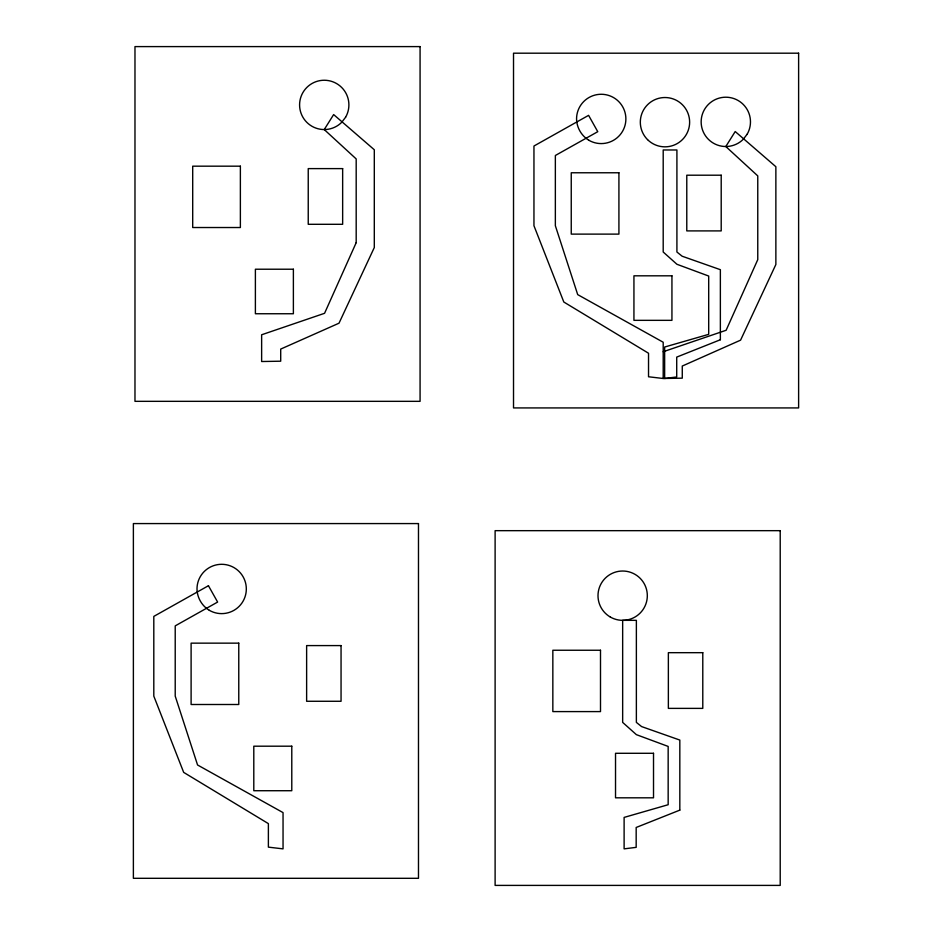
<?xml version="1.0" encoding="UTF-8"?>
<svg xmlns="http://www.w3.org/2000/svg" width="932" height="932" viewBox="0 0 932 932"><rect width="100%" height="100%" fill="white"/><g stroke="black" fill="none" stroke-linecap="round" stroke-linejoin="round"><path stroke-width="1.4" d="M663.2 351.737L726.133 330.266L757.763 259.644L757.763 175.892L725.807 146.522L735.208 131.54L775.867 166.723L775.867 264.502L740.579 340.157L682.271 366.043L682.271 378.159L663.2 378.485L648.532 376.773L648.532 353.24L563.813 302.015L533.954 225.73L533.954 146.021L588.593 115.347L597.762 131.692L555.356 155.493L555.356 225.73L577.7 294.617L663.2 342.242L663.2 378.485M356.187 242.681L324.569 313.303L261.636 334.774L261.636 361.523L280.707 361.197L280.707 349.081L339.015 323.194L374.303 247.539L374.303 149.761L333.644 114.578L324.243 129.56L356.187 158.929L356.187 242.681M345.597 117.234L341.683 122.337A24.663 24.663 0 0 1 301.071 113.331A24.663 24.663 0 0 1 326.398 80.338A24.663 24.663 0 0 1 345.597 117.234M747.173 134.196L743.247 139.299A24.663 24.663 0 0 1 702.635 130.294A24.663 24.663 0 0 1 727.962 97.301A24.663 24.663 0 0 1 747.173 134.196M208.442 585.727L153.803 616.402L153.803 696.111L183.674 772.383L268.381 823.62L268.381 847.141L283.048 848.866L283.048 812.611L197.561 764.986L175.216 696.111L175.216 625.873L217.622 602.06L208.442 585.727M720.366 339.749L676.714 357.107L676.714 376.971L664.644 378.485L664.644 347.03L708.693 334.343L708.693 276.047L676.912 264.269L663.2 252.013L663.2 149.97L676.912 149.97L676.912 252.013L682.142 256.218L720.366 269.686L720.366 339.749M679.824 810.129L636.172 827.476L636.172 847.351L624.114 848.866L624.114 817.411L668.162 804.724L668.162 746.427L636.37 734.649L622.658 722.393L622.658 620.339L636.37 620.339L636.37 722.393L641.6 726.587L679.824 740.066L679.824 810.129M420.076 46.6L134.977 46.6L134.977 401.331L420.076 401.331L420.076 46.6M798.619 53.194L513.52 53.194L513.52 407.925L798.619 407.925L798.619 53.194M240.374 166.176L192.703 166.176L192.703 227.525L240.374 227.525L240.374 166.176M342.65 168.61L308.236 168.61L308.236 224.297L342.65 224.297L342.65 168.61M618.918 172.77L571.246 172.77L571.246 234.118L618.918 234.118L618.918 172.77M721.205 175.204L686.779 175.204L686.779 230.903L721.205 230.903L721.205 175.204M293.382 269.22L255.391 269.22L255.391 313.746L293.382 313.746L293.382 269.22M671.937 275.814L633.935 275.814L633.935 320.34L671.937 320.34L671.937 275.814M418.48 523.574L133.381 523.574L133.381 878.305L418.48 878.305L418.48 523.574M780.212 530.669L495.113 530.669L495.113 885.4L780.212 885.4L780.212 530.669M238.767 643.15L191.107 643.15L191.107 704.499L238.767 704.499L238.767 643.15M341.054 645.585L306.628 645.585L306.628 701.272L341.054 701.272L341.054 645.585M600.499 650.245L552.839 650.245L552.839 711.594L600.499 711.594L600.499 650.245M702.786 652.68L668.361 652.68L668.361 708.378L702.786 708.378L702.786 652.68M291.786 746.194L253.795 746.194L253.795 790.72L291.786 790.72L291.786 746.194M653.518 753.289L615.528 753.289L615.528 797.815L653.518 797.815L653.518 753.289M588.896 140.289C581.452 135.816 576.71 127.614 576.558 118.935A24.663 24.663 0 0 1 605.509 94.645A24.663 24.663 0 0 1 624.393 127.369A24.663 24.663 0 0 1 588.896 140.289M209.327 610.32C201.883 605.847 197.141 597.645 197.001 588.966A24.663 24.663 0 0 1 225.94 564.676A24.663 24.663 0 0 1 244.836 597.4A24.663 24.663 0 0 1 209.327 610.32M610.332 617.042A24.663 24.663 0 0 0 647.321 595.688A24.663 24.663 0 0 0 610.332 574.322A24.663 24.663 0 0 0 610.332 617.042M647.542 139.625A24.663 24.663 0 0 0 688.795 128.569A24.663 24.663 0 0 0 658.598 98.361A24.663 24.663 0 0 0 647.542 139.625"/></g></svg>
